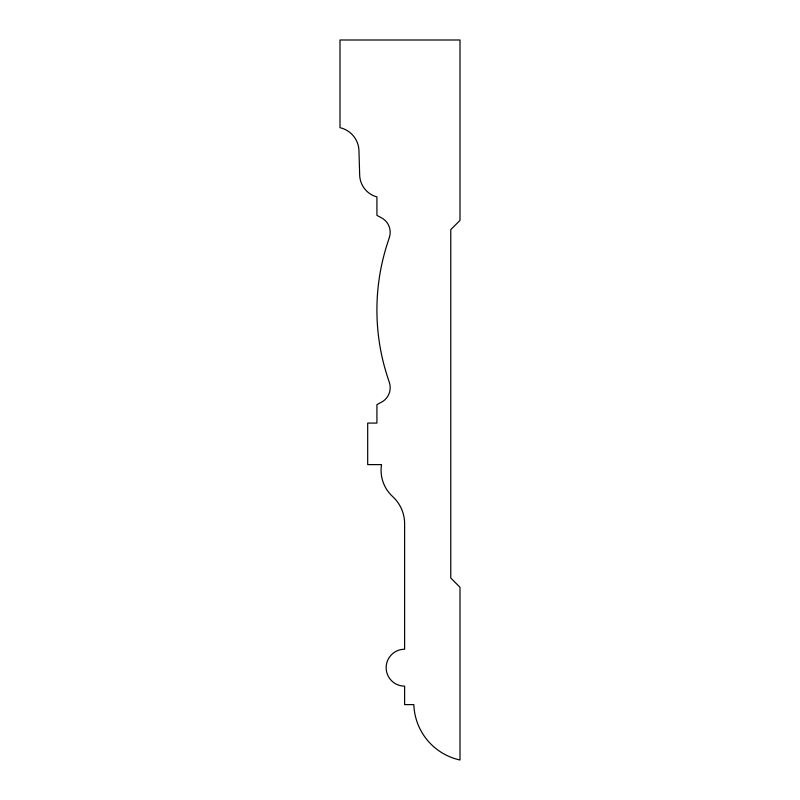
<?xml version="1.0" encoding="UTF-8"?>
<svg xmlns="http://www.w3.org/2000/svg" width="800" height="800" viewBox="0 0 800 800"><rect width="100%" height="100%" fill="white"/><g stroke="black" fill="none" stroke-linecap="round" stroke-linejoin="round"><path stroke-width="1.2" d="M389.39 237.37L387.52 243.12A216.17 216.17 0 0 0 387.52 376.88L389.39 382.63A16.41 16.41 0 0 1 381 402.44L376.92 404.62L376.92 423.08L367.69 423.08L367.69 464.62L381.54 464.62A35.4 35.4 0 0 0 392.59 496.49A36.92 36.92 0 0 1 404.62 523.75L404.62 649.23A18.46 18.46 0 0 0 386.15 667.69A18.46 18.46 0 0 0 404.62 686.15L404.62 704.62L413.85 704.62A58.64 58.64 0 0 0 460 760L460 587.27L450.77 578.04L450.77 229.62L460 220.39L460 40L340 40L340 127.69A24.36 24.36 0 0 1 358.98 151.51L359.67 175.1A23.31 23.31 0 0 0 376.92 196.92L376.92 215.38L381 217.56A16.41 16.41 0 0 1 389.39 237.37"/></g></svg>
